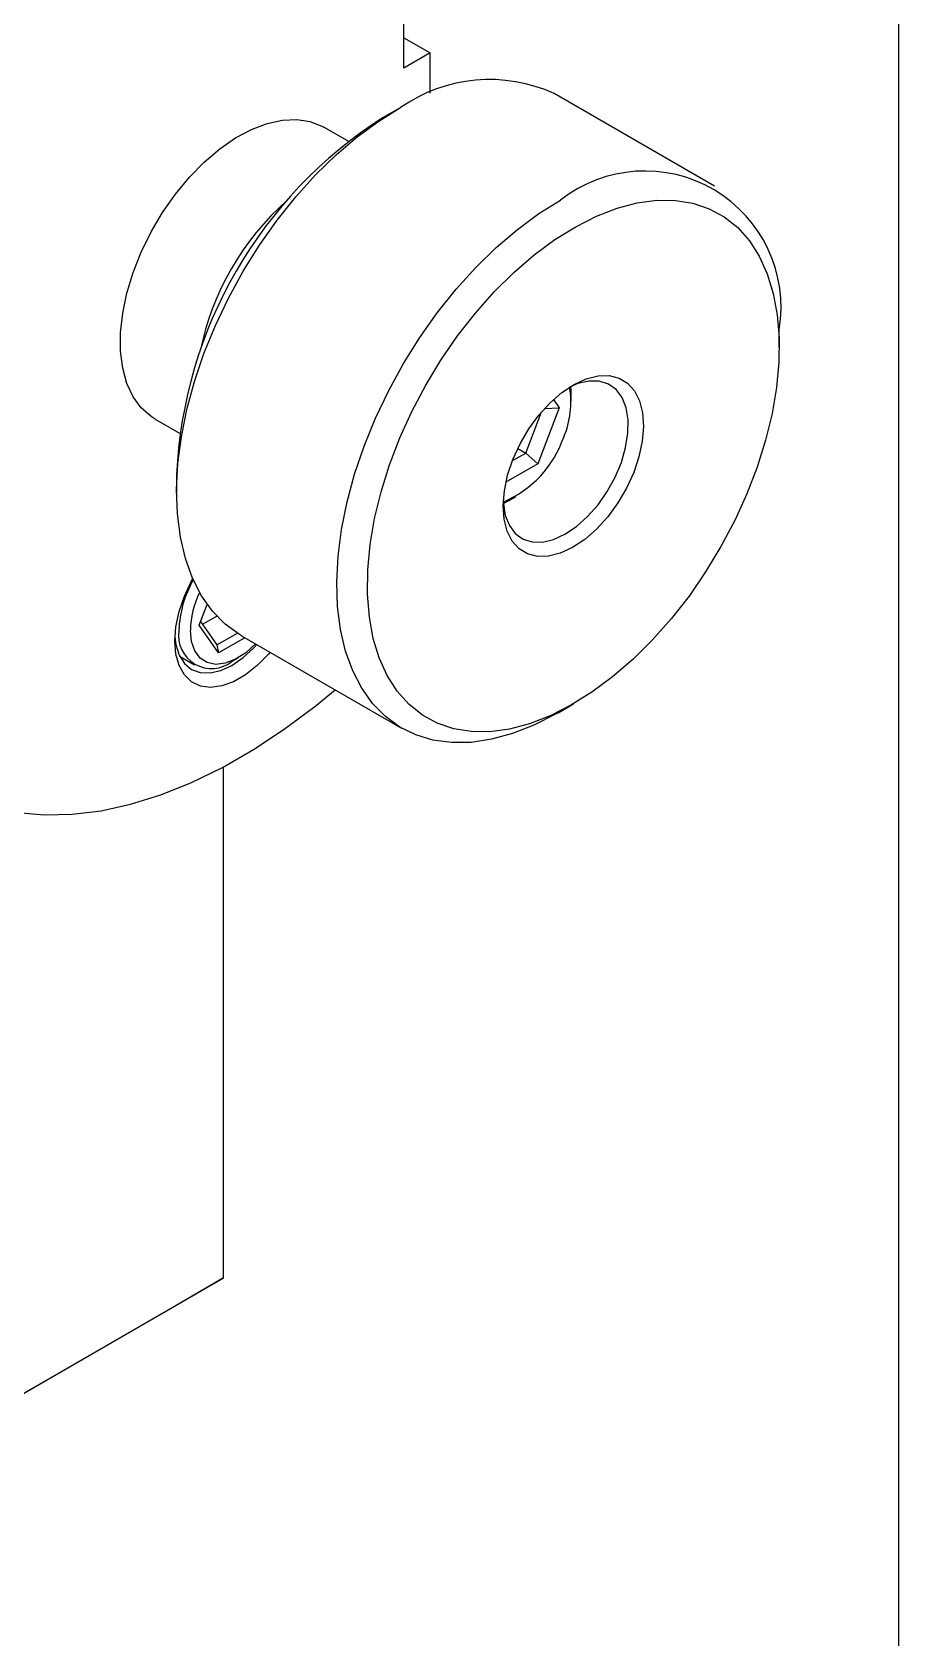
# Model space of a CAD drawing. Extents: x 0 to 278, y 1 to 215.
# Drawn here: x 267.79 to 277.99, y 153.74 to 172.64 of the extents above; entities that cross this region are included whole.
import ezdxf

# ---------------------------------------------------------------- set-up
doc = ezdxf.new("R2010")
doc.units = 0
doc.layers.get('0').update_dxf_attribs({"linetype": 'CONTINUOUS'})

msp = doc.modelspace()

# ---------------------------------------------------------------- linework, layer by layer
at = {"color": 7, "linetype": 'CONTINUOUS'}
for p, q in [((277.9892, 0.9032), (277.9892, 214.6454)), ((272.1614, 172.2108), (272.1614, 172.8561)), ((272.1614, 172.5709), (272.4732, 172.3909)), ((272.4732, 172.3909), (272.1614, 172.2108)), ((272.4732, 171.918), (272.4732, 172.3909)), ((275.8187, 170.8238), (273.9329, 171.9125)), ((272.0911, 171.7299), (271.9115, 171.6262)), ((271.5057, 171.3523), (271.2202, 171.5171)), ((276.5817, 168.9302), (276.5817, 169.1376)), ((274.1301, 168.2925), (274.1301, 168.3962)), ((273.9922, 168.213), (273.7379, 167.5573)), ((273.8189, 168.2058), (273.9922, 168.213)), ((273.9235, 168.3108), (273.9922, 168.213)), ((269.236, 168.08), (269.5215, 167.9152)), ((273.5962, 167.683), (273.7836, 168.166)), ((273.4411, 167.5934), (273.5962, 167.683)), ((273.5033, 167.7366), (273.5962, 167.683)), ((273.5962, 167.683), (273.7379, 167.5573)), ((273.7379, 167.5573), (273.3643, 167.3417)), ((269.4873, 167.4268), (269.4873, 167.2194)), ((273.3938, 167.1208), (273.4836, 167.1727)), ((269.7533, 165.6564), (269.848, 165.9006)), ((269.7917, 165.6675), (269.9599, 165.7646)), ((269.9817, 165.3313), (269.7533, 165.6564)), ((269.7697, 165.6987), (269.9627, 165.4241)), ((269.9627, 165.4241), (270.2023, 165.5623)), ((269.9627, 165.4241), (269.9817, 165.3313)), ((270.2908, 165.5097), (269.9817, 165.3313)), ((270.2502, 165.5332), (272.136, 164.4445)), ((269.5229, 165.2904), (269.6984, 165.1891)), ((270.1429, 165.2332), (270.2103, 165.2721)), ((273.9778, 164.6271), (274.1574, 164.7308)), ((270.04, 157.9745), (270.04, 163.9906)), ((265.7974, 155.5252), (270.04, 157.9745)), ((270.04, 157.9745), (269.3665, 157.5855)), ((269.3665, 157.5855), (265.1239, 155.1363))]:
    msp.add_line(p, q, dxfattribs=at)
at = {"color": 7, "linetype": 'CONTINUOUS', "flags": 128}
for points in [[(269.236, 168.08), (269.1875, 168.1109), (269.0713, 168.2137), (268.9758, 168.3448), (268.9026, 168.5018), (268.8531, 168.682), (268.8281, 168.8821), (268.8281, 169.0985), (268.8531, 169.3275), (268.9026, 169.5648), (268.9758, 169.8064), (269.0713, 170.0477), (269.1875, 170.2847), (269.3222, 170.5129), (269.4731, 170.7284), (269.6375, 170.9274), (269.8124, 171.1061), (269.9948, 171.2616), (270.1813, 171.3909), (270.3686, 171.4918), (270.5534, 171.5625), (270.7324, 171.6017), (270.9025, 171.6088), (271.0605, 171.5835), (271.2036, 171.5264), (271.2202, 171.5171)], [(270.2502, 165.5332), (270.2286, 165.546), (270.0592, 165.6692), (269.9093, 165.8218), (269.7805, 166.0023), (269.674, 166.209), (269.5907, 166.44), (269.5315, 166.6929), (269.497, 166.9654), (269.4874, 167.2548), (269.503, 167.5584), (269.5435, 167.8731), (269.6085, 168.1961), (269.6974, 168.5241), (269.8094, 168.854), (269.9433, 169.1827), (270.0979, 169.5069), (270.2718, 169.8236), (270.4632, 170.1297), (270.6702, 170.4222), (270.8909, 170.6984), (271.1232, 170.9556), (271.3649, 171.1912), (271.6135, 171.4031), (271.8667, 171.5891), (272.1221, 171.7476)], [(273.9778, 164.6271), (273.9468, 164.6094), (273.6917, 164.4801), (273.4394, 164.3811), (273.1922, 164.3135), (272.9526, 164.2778), (272.7229, 164.2745), (272.5052, 164.3036), (272.3017, 164.3647), (272.1144, 164.4573), (271.945, 164.5805), (271.7952, 164.7331), (271.6664, 164.9136), (271.5598, 165.1204), (271.4766, 165.3513), (271.4174, 165.6042), (271.3828, 165.8767), (271.3733, 166.1661), (271.3888, 166.4697), (271.4293, 166.7845), (271.4943, 167.1074), (271.5832, 167.4354), (271.6952, 167.7653), (271.8292, 168.094), (271.9838, 168.4183), (272.1576, 168.7349), (272.349, 169.041), (272.5561, 169.3336), (272.7768, 169.6097), (273.0091, 169.8669), (273.2507, 170.1025), (273.4994, 170.3144), (273.7526, 170.5005), (274.008, 170.6589)], [(274.1855, 170.3466), (274.4306, 170.4704), (274.6729, 170.5641), (274.91, 170.6266), (275.1393, 170.6574), (275.3585, 170.6561), (275.5654, 170.6226), (275.7579, 170.5575), (275.9339, 170.4613), (276.0917, 170.3351), (276.2296, 170.18), (276.3463, 169.9978), (276.4405, 169.7902), (276.5112, 169.5595), (276.5579, 169.3079), (276.5798, 169.0381), (276.577, 168.7528), (276.5492, 168.455), (276.497, 168.1477), (276.4207, 167.8341), (276.3212, 167.5173), (276.1995, 167.2007), (276.0568, 166.8875), (275.8947, 166.5808), (275.7147, 166.2839), (275.5187, 165.9998), (275.3087, 165.7315), (275.087, 165.4815), (274.8556, 165.2526), (274.6172, 165.0471), (274.374, 164.867), (274.1285, 164.7143), (273.8834, 164.5905), (273.6411, 164.4968), (273.404, 164.4343), (273.1747, 164.4035), (272.9555, 164.4049), (272.7486, 164.4383), (272.5561, 164.5034), (272.3801, 164.5996), (272.2223, 164.7259), (272.0844, 164.8809), (271.9677, 165.0632), (271.8735, 165.2707), (271.8028, 165.5015), (271.7561, 165.753), (271.7342, 166.0228), (271.7371, 166.3081), (271.7648, 166.6059), (271.817, 166.9132), (271.8933, 167.2268), (271.9928, 167.5436), (272.1145, 167.8602), (272.2572, 168.1734), (272.4194, 168.4801), (272.5993, 168.777), (272.7953, 169.0611), (273.0053, 169.3295), (273.227, 169.5794), (273.4584, 169.8083), (273.6968, 170.0138), (273.94, 170.1939), (274.1855, 170.3466)], [(274.1667, 168.49), (274.31, 168.5563), (274.4487, 168.5915), (274.5785, 168.5943), (274.6955, 168.5649), (274.7961, 168.504), (274.8773, 168.4136), (274.9366, 168.2963), (274.9723, 168.1557), (274.9831, 167.9962), (274.9689, 167.8225), (274.93, 167.6399), (274.8676, 167.454), (274.7836, 167.2704), (274.6806, 167.0947), (274.5617, 166.9323), (274.4304, 166.788), (274.2909, 166.6663), (274.1473, 166.5709), (274.004, 166.5046), (273.8653, 166.4695), (273.7355, 166.4666), (273.6185, 166.496), (273.5179, 166.5569), (273.4367, 166.6474), (273.3774, 166.7646), (273.3417, 166.9052), (273.3309, 167.0647), (273.3451, 167.2385), (273.384, 167.421), (273.4464, 167.6069), (273.5304, 167.7905), (273.6334, 167.9662), (273.7523, 168.1286), (273.8836, 168.2729), (274.0231, 168.3946), (274.1667, 168.49)], [(273.3321, 167.1076), (273.3332, 167.0901), (273.3566, 166.949), (273.4042, 166.8295), (273.4744, 166.7356), (273.5647, 166.6706), (273.6722, 166.6366), (273.7931, 166.6348), (273.9234, 166.6653), (274.0586, 166.727), (274.194, 166.8179), (274.3251, 166.9347), (274.4475, 167.0736), (274.5569, 167.2299), (274.6496, 167.3981), (274.7225, 167.5726), (274.7731, 167.7475), (274.7996, 167.9167), (274.8012, 168.0745), (274.7778, 168.2156), (274.7302, 168.3351), (274.66, 168.429), (274.5697, 168.494), (274.4622, 168.528), (274.3413, 168.5298), (274.211, 168.4993), (274.1107, 168.4563)], [(274.1301, 168.3962), (274.1297, 168.4222), (274.1276, 168.4646)], [(273.3333, 167.0888), (273.3483, 167.0962), (273.3938, 167.1208)], [(270.5869, 165.3388), (270.5684, 165.3171), (270.437, 165.1826), (270.2986, 165.0727), (270.1577, 164.9914), (270.0192, 164.9414), (269.8879, 164.9243), (269.7681, 164.9408), (269.664, 164.9903), (269.5792, 165.0711), (269.5164, 165.1805), (269.4778, 165.3146), (269.4648, 165.4691), (269.4778, 165.6386), (269.5164, 165.8173), (269.5792, 165.9991), (269.664, 166.178), (269.6772, 166.2017)], [(270.4169, 165.4369), (270.301, 165.333), (270.1798, 165.2554), (270.06, 165.209), (269.9473, 165.1957), (269.8468, 165.2164), (269.7634, 165.27), (269.7008, 165.3539), (269.662, 165.4644), (269.6489, 165.5961)], [(269.4662, 165.5234), (269.4778, 165.4285), (269.5161, 165.3048), (269.5783, 165.2062), (269.6621, 165.1367), (269.7642, 165.0989), (269.8806, 165.0943), (270.0069, 165.1229), (270.1383, 165.1839), (270.2697, 165.2747), (270.3961, 165.3919), (270.4303, 165.4292)], [(266.0689, 164.3214), (266.2768, 164.0954), (266.5063, 163.9005), (266.756, 163.7377), (267.0247, 163.608), (267.3109, 163.5121), (267.6129, 163.4504), (267.9292, 163.4234), (268.2581, 163.4311), (268.5977, 163.4735), (268.9462, 163.5504), (269.3016, 163.6614), (269.6621, 163.8058), (270.0258, 163.983), (270.3905, 164.1918), (270.7543, 164.4312), (271.1153, 164.6999), (271.3546, 164.8956)]]:
    msp.add_lwpolyline(points, dxfattribs=at)
at = {"color": 7, "linetype": 'CONTINUOUS'}
for centre, radius, start, end in [((276.464, 166.2086), 11.236, 129.58505, 157.69233), ((273.1716, 170.2476), 1.8307, 65.42774, 124.97858), ((274.7459, 167.1905), 5.2639, 122.57783, 177.42755), ((274.999, 169.3978), 1.6039, 350.66125, 128.16292), ((272.9317, 168.2378), 3.2327, 131.62337, 168.38201), ((273.1056, 168.2766), 1.0225, 336.51808, 10.15797), ((272.8326, 168.2846), 1.2801, 292.96259, 341.06366), ((270.7911, 165.5526), 1.2776, 150.14579, 178.04608), ((270.7358, 165.5676), 1.0872, 154.1464, 178.49426), ((269.898, 165.5349), 0.3886, 170.93412, 309.07126)]:
    msp.add_arc(centre, radius, start, end, dxfattribs=at)

doc.saveas('drawing.dxf')
